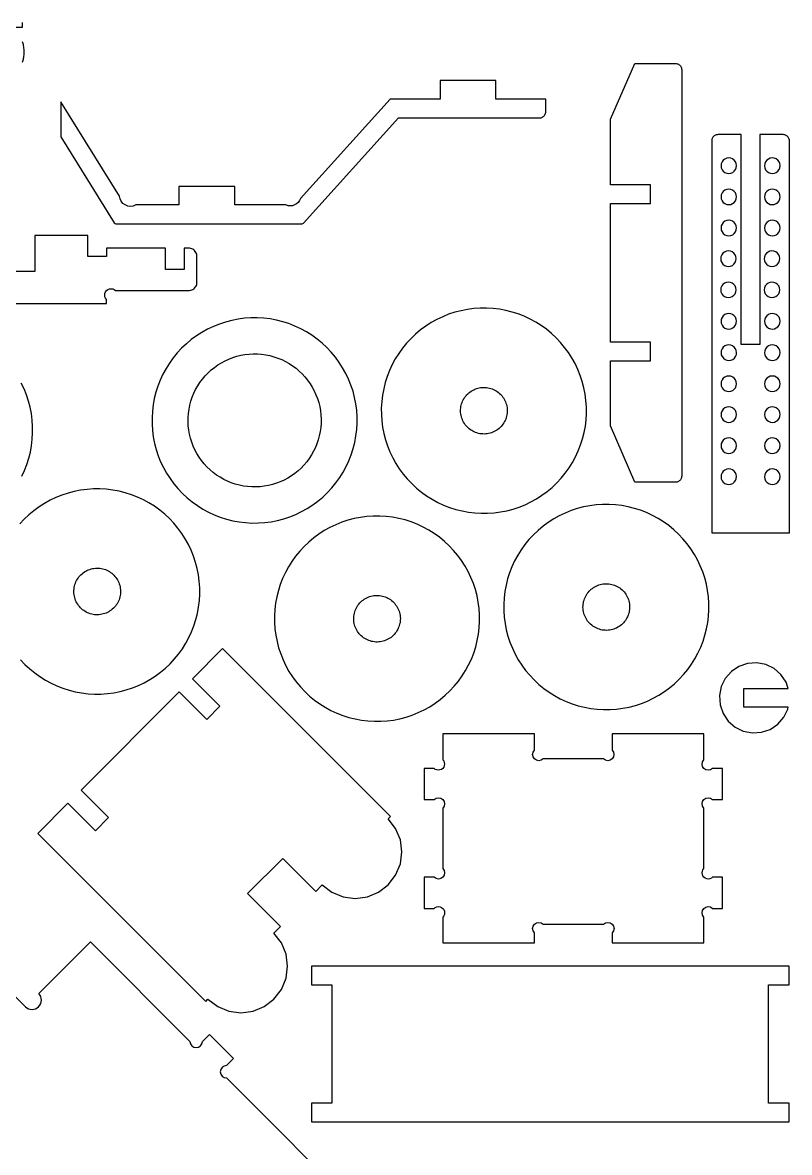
# Model space of a CAD drawing. Extents: x 7 to 398, y 6 to 396.
# Drawn here: x 267.2 to 397.7, y 198.5 to 390.7 of the extents above; entities that cross this region are included whole.
import ezdxf

# ---------------------------------------------------------------- set-up
doc = ezdxf.new("R2010")
doc.units = 0
doc.header["$MEASUREMENT"] = 0
for name, color, linetype in [('EXT', 1, 'CONTINUOUS'), ('IMPORT_-_LOGO_PADRAO', 62, 'CONTINUOUS'), ('INT', 150, 'CONTINUOUS')]:
    doc.layers.add(name, color=color, linetype=linetype)

msp = doc.modelspace()

# ---------------------------------------------------------------- linework, layer by layer
at = {"layer": 'EXT'}
for points in [[(371.37, 383.77), (378.3, 383.77), (378.44, 383.76), (378.57, 383.74), (378.71, 383.69), (378.83, 383.63), (378.95, 383.55), (379.05, 383.46), (379.14, 383.36), (379.22, 383.24), (379.28, 383.12), (379.32, 382.99), (379.35, 382.85), (379.36, 382.71), (379.36, 313.6), (379.35, 313.46), (379.32, 313.32), (379.28, 313.19), (379.22, 313.07), (379.14, 312.95), (379.05, 312.85), (378.95, 312.76), (378.83, 312.68), (378.71, 312.62), (378.57, 312.57), (378.44, 312.55), (378.3, 312.54), (371.37, 312.54), (367.26, 322.13), (367.26, 333.17), (374.07, 333.17), (374.07, 336.35), (367.26, 336.35), (367.26, 359.96), (374.07, 359.96), (374.07, 363.14), (367.26, 363.14), (367.26, 374.31)], [(385.11, 371.59), (384.99, 371.53), (384.87, 371.45), (384.77, 371.36), (384.68, 371.25), (384.6, 371.14), (384.54, 371.01), (384.5, 370.88), (384.47, 370.75), (384.46, 370.61), (384.46, 303.94), (397.69, 303.94), (397.69, 370.61), (397.68, 370.75), (397.65, 370.88), (397.61, 371.01), (397.55, 371.14), (397.47, 371.25), (397.38, 371.36), (397.27, 371.45), (397.16, 371.53), (397.03, 371.59), (396.9, 371.63), (396.77, 371.66), (396.63, 371.67), (392.66, 371.67), (392.66, 335.95), (389.49, 335.95), (389.49, 371.67), (385.52, 371.67), (385.38, 371.66), (385.24, 371.63)], [(347.43, 307.33), (348.51, 307.47), (349.59, 307.68), (350.65, 307.96), (351.69, 308.3), (352.71, 308.71), (353.7, 309.18), (354.66, 309.72), (355.58, 310.31), (356.47, 310.96), (357.31, 311.66), (358.1, 312.42), (358.85, 313.22), (359.55, 314.07), (360.19, 314.96), (360.77, 315.89), (361.29, 316.85), (361.76, 317.85), (362.15, 318.87), (362.49, 319.91), (362.76, 320.98), (362.96, 322.06), (363.09, 323.15), (363.15, 324.24), (363.15, 325.34), (363.07, 326.43), (362.93, 327.52), (362.72, 328.6), (362.44, 329.66), (362.09, 330.7), (361.69, 331.72), (361.21, 332.71), (360.68, 333.67), (360.09, 334.59), (359.44, 335.47), (358.74, 336.31), (357.98, 337.11), (357.18, 337.86), (356.33, 338.55), (355.44, 339.19), (354.51, 339.78), (353.55, 340.3), (352.55, 340.76), (351.53, 341.16), (350.48, 341.49), (349.42, 341.76), (348.34, 341.96), (347.25, 342.09), (346.16, 342.16), (345.06, 342.15), (343.97, 342.08), (342.88, 341.93), (341.8, 341.72), (340.74, 341.44), (339.7, 341.1), (338.68, 340.69), (337.69, 340.22), (336.73, 339.69), (335.81, 339.09), (334.93, 338.44), (334.08, 337.74), (333.29, 336.99), (332.54, 336.18), (331.85, 335.33), (331.21, 334.44), (330.62, 333.51), (330.1, 332.55), (329.64, 331.56), (329.24, 330.53), (328.9, 329.49), (328.64, 328.43), (328.44, 327.35), (328.3, 326.26), (328.24, 325.16), (328.25, 324.07), (328.32, 322.97), (328.46, 321.88), (328.67, 320.81), (328.95, 319.75), (329.3, 318.7), (329.71, 317.69), (330.18, 316.7), (330.71, 315.74), (331.3, 314.82), (331.95, 313.93), (332.66, 313.09), (333.41, 312.29), (334.21, 311.55), (335.06, 310.85), (335.95, 310.21), (336.88, 309.63), (337.85, 309.1), (338.84, 308.64), (339.86, 308.24), (340.91, 307.91), (341.97, 307.64), (343.05, 307.44), (344.14, 307.31), (345.23, 307.25), (346.33, 307.25)], [(306.21, 305.59), (307.31, 305.6), (308.4, 305.67), (309.49, 305.82), (310.57, 306.03), (311.63, 306.31), (312.67, 306.65), (313.69, 307.06), (314.68, 307.53), (315.64, 308.06), (316.56, 308.66), (317.44, 309.31), (318.29, 310.01), (319.08, 310.76), (319.83, 311.57), (320.52, 312.42), (321.16, 313.31), (321.75, 314.24), (322.27, 315.2), (322.73, 316.19), (323.13, 317.22), (323.47, 318.26), (323.73, 319.32), (323.93, 320.4), (324.06, 321.49), (324.13, 322.59), (324.12, 323.68), (324.05, 324.78), (323.91, 325.87), (323.69, 326.94), (323.42, 328), (323.07, 329.05), (322.66, 330.06), (322.19, 331.05), (321.66, 332.01), (321.07, 332.93), (320.42, 333.82), (319.71, 334.66), (318.96, 335.46), (318.15, 336.2), (317.31, 336.9), (316.42, 337.54), (315.49, 338.12), (314.52, 338.65), (313.53, 339.11), (312.51, 339.51), (311.46, 339.84), (310.4, 340.11), (309.32, 340.31), (308.23, 340.44), (307.13, 340.5), (306.04, 340.5), (304.94, 340.42), (303.86, 340.28), (302.78, 340.07), (301.72, 339.79), (300.68, 339.45), (299.66, 339.04), (298.67, 338.57), (297.71, 338.03), (296.79, 337.44), (295.9, 336.79), (295.06, 336.09), (294.26, 335.33), (293.52, 334.53), (292.82, 333.68), (292.18, 332.79), (291.6, 331.86), (291.08, 330.9), (290.61, 329.9), (290.22, 328.88), (289.88, 327.84), (289.61, 326.77), (289.41, 325.69), (289.28, 324.6), (289.22, 323.51), (289.22, 322.41), (289.3, 321.32), (289.44, 320.23), (289.65, 319.15), (289.93, 318.09), (290.27, 317.05), (290.68, 316.03), (291.16, 315.04), (291.69, 314.08), (292.28, 313.16), (292.93, 312.28), (293.63, 311.44), (294.39, 310.64), (295.19, 309.89), (296.04, 309.2), (296.93, 308.56), (297.86, 307.97), (298.82, 307.45), (299.82, 306.99), (300.84, 306.59), (301.89, 306.26), (302.95, 305.99), (304.03, 305.79), (305.12, 305.66)], [(306.19, 311.74), (305.48, 311.79), (304.77, 311.89), (304.08, 312.03), (303.39, 312.21), (302.71, 312.44), (302.06, 312.71), (301.42, 313.02), (300.8, 313.37), (300.2, 313.76), (299.63, 314.18), (299.09, 314.64), (298.57, 315.14), (298.09, 315.66), (297.65, 316.21), (297.23, 316.79), (296.86, 317.4), (296.53, 318.03), (296.23, 318.67), (295.98, 319.34), (295.76, 320.02), (295.59, 320.71), (295.47, 321.41), (295.39, 322.11), (295.35, 322.82), (295.36, 323.54), (295.41, 324.24), (295.51, 324.95), (295.65, 325.65), (295.84, 326.33), (296.06, 327.01), (296.33, 327.67), (296.64, 328.31), (296.99, 328.92), (297.38, 329.52), (297.81, 330.09), (298.27, 330.63), (298.76, 331.15), (299.28, 331.63), (299.84, 332.08), (300.42, 332.49), (301.02, 332.86), (301.65, 333.2), (302.3, 333.49), (302.96, 333.75), (303.64, 333.96), (304.33, 334.13), (305.03, 334.25), (305.74, 334.33), (306.45, 334.37), (307.16, 334.36), (307.87, 334.31), (308.57, 334.21), (309.27, 334.07), (309.96, 333.88), (310.63, 333.66), (311.29, 333.39), (311.93, 333.08), (312.55, 332.73), (313.15, 332.34), (313.72, 331.91), (314.26, 331.45), (314.77, 330.96), (315.25, 330.44), (315.7, 329.88), (316.11, 329.3), (316.49, 328.7), (316.82, 328.07), (317.12, 327.42), (317.37, 326.76), (317.58, 326.08), (317.75, 325.39), (317.88, 324.69), (317.96, 323.98), (317.99, 323.27), (317.99, 322.56), (317.93, 321.85), (317.84, 321.15), (317.69, 320.45), (317.51, 319.76), (317.28, 319.09), (317.01, 318.43), (316.7, 317.79), (316.35, 317.17), (315.96, 316.58), (315.54, 316), (315.08, 315.46), (314.59, 314.95), (314.06, 314.47), (313.51, 314.02), (312.93, 313.61), (312.32, 313.24), (311.7, 312.9), (311.05, 312.6), (310.39, 312.35), (309.71, 312.14), (309.02, 311.97), (308.31, 311.84), (307.61, 311.76), (306.9, 311.73)], [(346.5, 320.81), (346.25, 320.77), (346, 320.75), (345.75, 320.73), (345.5, 320.74), (345.25, 320.76), (345.01, 320.79), (344.76, 320.84), (344.52, 320.91), (344.29, 320.99), (344.06, 321.09), (343.83, 321.2), (343.62, 321.32), (343.41, 321.46), (343.21, 321.61), (343.02, 321.77), (342.84, 321.94), (342.67, 322.13), (342.52, 322.32), (342.38, 322.53), (342.25, 322.74), (342.13, 322.96), (342.03, 323.19), (341.94, 323.42), (341.87, 323.66), (341.81, 323.9), (341.77, 324.15), (341.74, 324.4), (341.73, 324.65), (341.73, 324.89), (341.75, 325.14), (341.79, 325.39), (341.84, 325.63), (341.9, 325.87), (341.99, 326.11), (342.08, 326.34), (342.19, 326.56), (342.32, 326.78), (342.45, 326.99), (342.6, 327.19), (342.76, 327.38), (342.94, 327.56), (343.12, 327.72), (343.32, 327.88), (343.52, 328.02), (343.73, 328.15), (343.96, 328.27), (344.18, 328.37), (344.42, 328.46), (344.65, 328.53), (344.9, 328.59), (345.14, 328.63), (345.39, 328.66), (345.64, 328.67), (345.89, 328.67), (346.14, 328.65), (346.38, 328.61), (346.63, 328.56), (346.87, 328.49), (347.1, 328.41), (347.33, 328.32), (347.56, 328.21), (347.77, 328.08), (347.98, 327.95), (348.18, 327.8), (348.37, 327.63), (348.55, 327.46), (348.72, 327.27), (348.87, 327.08), (349.02, 326.88), (349.15, 326.66), (349.26, 326.44), (349.36, 326.22), (349.45, 325.98), (349.53, 325.74), (349.58, 325.5), (349.63, 325.26), (349.65, 325.01), (349.66, 324.76), (349.66, 324.51), (349.64, 324.26), (349.6, 324.01), (349.55, 323.77), (349.49, 323.53), (349.41, 323.29), (349.31, 323.06), (349.2, 322.84), (349.08, 322.62), (348.94, 322.42), (348.79, 322.22), (348.63, 322.03), (348.45, 321.85), (348.27, 321.68), (348.07, 321.52), (347.87, 321.38), (347.66, 321.25), (347.44, 321.14), (347.21, 321.03), (346.98, 320.95), (346.74, 320.87)], [(366.07, 273.85), (367.17, 273.85), (368.26, 273.93), (369.35, 274.07), (370.42, 274.28), (371.49, 274.56), (372.53, 274.9), (373.54, 275.31), (374.53, 275.78), (375.49, 276.32), (376.42, 276.91), (377.3, 277.56), (378.14, 278.26), (378.94, 279.02), (379.69, 279.82), (380.38, 280.67), (381.02, 281.56), (381.6, 282.49), (382.13, 283.45), (382.59, 284.45), (382.99, 285.47), (383.32, 286.51), (383.59, 287.58), (383.79, 288.66), (383.92, 289.74), (383.98, 290.84), (383.98, 291.94), (383.91, 293.03), (383.76, 294.12), (383.55, 295.2), (383.27, 296.26), (382.93, 297.3), (382.52, 298.32), (382.05, 299.31), (381.51, 300.26), (380.92, 301.19), (380.27, 302.07), (379.57, 302.91), (378.81, 303.71), (378.01, 304.46), (377.16, 305.15), (376.27, 305.79), (375.34, 306.37), (374.38, 306.9), (373.38, 307.36), (372.36, 307.76), (371.32, 308.09), (370.25, 308.36), (369.18, 308.56), (368.09, 308.69), (366.99, 308.76), (365.89, 308.75), (364.8, 308.68), (363.71, 308.53), (362.64, 308.32), (361.57, 308.04), (360.53, 307.7), (359.52, 307.29), (358.53, 306.82), (357.57, 306.29), (356.64, 305.69), (355.76, 305.04), (354.92, 304.34), (354.12, 303.59), (353.37, 302.78), (352.68, 301.93), (352.04, 301.04), (351.46, 300.11), (350.93, 299.15), (350.47, 298.16), (350.07, 297.13), (349.74, 296.09), (349.47, 295.02), (349.27, 293.95), (349.14, 292.86), (349.08, 291.76), (349.08, 290.67), (349.16, 289.57), (349.3, 288.48), (349.51, 287.41), (349.79, 286.35), (350.13, 285.3), (350.54, 284.29), (351.01, 283.3), (351.55, 282.34), (352.14, 281.41), (352.79, 280.53), (353.49, 279.69), (354.25, 278.89), (355.05, 278.15), (355.9, 277.45), (356.79, 276.81), (357.72, 276.23), (358.68, 275.7), (359.68, 275.24), (360.7, 274.84), (361.74, 274.51), (362.81, 274.24), (363.88, 274.04), (364.97, 273.91)], [(328.14, 271.87), (329.24, 271.94), (330.33, 272.08), (331.4, 272.3), (332.46, 272.57), (333.5, 272.92), (334.52, 273.33), (335.51, 273.8), (336.47, 274.33), (337.39, 274.92), (338.28, 275.57), (339.12, 276.28), (339.92, 277.03), (340.66, 277.84), (341.36, 278.68), (342, 279.57), (342.58, 280.5), (343.1, 281.47), (343.57, 282.46), (343.97, 283.48), (344.3, 284.53), (344.57, 285.59), (344.77, 286.67), (344.9, 287.76), (344.96, 288.86), (344.96, 289.95), (344.88, 291.05), (344.74, 292.13), (344.53, 293.21), (344.25, 294.27), (343.91, 295.31), (343.5, 296.33), (343.03, 297.32), (342.49, 298.28), (341.9, 299.2), (341.25, 300.09), (340.55, 300.93), (339.79, 301.73), (338.99, 302.47), (338.14, 303.17), (337.25, 303.81), (336.32, 304.39), (335.36, 304.91), (334.36, 305.38), (333.34, 305.77), (332.29, 306.11), (331.23, 306.38), (330.15, 306.58), (329.06, 306.71), (327.97, 306.77), (326.87, 306.77), (325.78, 306.69), (324.69, 306.55), (323.61, 306.34), (322.55, 306.06), (321.51, 305.72), (320.49, 305.31), (319.5, 304.83), (318.54, 304.3), (317.62, 303.71), (316.74, 303.06), (315.89, 302.36), (315.1, 301.6), (314.35, 300.8), (313.66, 299.95), (313.02, 299.06), (312.43, 298.13), (311.91, 297.17), (311.45, 296.17), (311.05, 295.15), (310.72, 294.1), (310.45, 293.04), (310.25, 291.96), (310.12, 290.87), (310.05, 289.78), (310.06, 288.68), (310.13, 287.59), (310.28, 286.5), (310.49, 285.42), (310.76, 284.36), (311.11, 283.32), (311.52, 282.3), (311.99, 281.31), (312.52, 280.35), (313.12, 279.43), (313.76, 278.55), (314.47, 277.7), (315.22, 276.91), (316.03, 276.16), (316.87, 275.47), (317.77, 274.83), (318.69, 274.24), (319.66, 273.72), (320.65, 273.26), (321.68, 272.86), (322.72, 272.53), (323.78, 272.26), (324.86, 272.06), (325.95, 271.93), (327.05, 271.86)], [(280.69, 290.06), (280.44, 290.02), (280.19, 289.99), (279.94, 289.98), (279.69, 289.98), (279.45, 290), (279.2, 290.04), (278.95, 290.09), (278.71, 290.16), (278.48, 290.24), (278.25, 290.33), (278.02, 290.44), (277.81, 290.57), (277.6, 290.7), (277.4, 290.85), (277.21, 291.02), (277.03, 291.19), (276.87, 291.37), (276.71, 291.57), (276.57, 291.77), (276.44, 291.99), (276.32, 292.21), (276.22, 292.43), (276.13, 292.67), (276.06, 292.91), (276, 293.15), (275.96, 293.39), (275.93, 293.64), (275.92, 293.89), (275.92, 294.14), (275.94, 294.39), (275.98, 294.63), (276.03, 294.88), (276.1, 295.12), (276.18, 295.35), (276.27, 295.58), (276.38, 295.81), (276.51, 296.03), (276.64, 296.23), (276.79, 296.43), (276.96, 296.62), (277.13, 296.8), (277.31, 296.97), (277.51, 297.12), (277.71, 297.27), (277.93, 297.4), (278.15, 297.51), (278.37, 297.62), (278.61, 297.7), (278.85, 297.78), (279.09, 297.83), (279.33, 297.88), (279.58, 297.9), (279.83, 297.91), (280.08, 297.91), (280.33, 297.89), (280.57, 297.85), (280.82, 297.8), (281.06, 297.74), (281.29, 297.66), (281.52, 297.56), (281.75, 297.45), (281.97, 297.33), (282.17, 297.19), (282.37, 297.04), (282.56, 296.88), (282.74, 296.7), (282.91, 296.52), (283.06, 296.32), (283.21, 296.12), (283.34, 295.91), (283.45, 295.69), (283.56, 295.46), (283.64, 295.23), (283.72, 294.99), (283.77, 294.75), (283.82, 294.5), (283.84, 294.25), (283.85, 294), (283.85, 293.75), (283.83, 293.51), (283.79, 293.26), (283.74, 293.01), (283.68, 292.77), (283.6, 292.54), (283.5, 292.31), (283.39, 292.08), (283.27, 291.87), (283.13, 291.66), (282.98, 291.46), (282.82, 291.27), (282.64, 291.09), (282.46, 290.93), (282.26, 290.77), (282.06, 290.63), (281.85, 290.5), (281.63, 290.38), (281.4, 290.28), (281.17, 290.19), (280.93, 290.12)], [(366.09, 287.36), (365.84, 287.39), (365.6, 287.44), (365.36, 287.51), (365.12, 287.59), (364.89, 287.69), (364.67, 287.8), (364.45, 287.92), (364.24, 288.06), (364.04, 288.21), (363.86, 288.37), (363.68, 288.54), (363.51, 288.73), (363.35, 288.92), (363.21, 289.13), (363.08, 289.34), (362.96, 289.56), (362.86, 289.79), (362.77, 290.02), (362.7, 290.26), (362.64, 290.5), (362.6, 290.75), (362.57, 291), (362.56, 291.24), (362.57, 291.49), (362.59, 291.74), (362.62, 291.99), (362.67, 292.23), (362.74, 292.47), (362.82, 292.71), (362.92, 292.94), (363.03, 293.16), (363.15, 293.38), (363.29, 293.59), (363.44, 293.79), (363.6, 293.98), (363.77, 294.15), (363.96, 294.32), (364.15, 294.48), (364.36, 294.62), (364.57, 294.75), (364.79, 294.87), (365.02, 294.97), (365.25, 295.06), (365.49, 295.13), (365.73, 295.19), (365.98, 295.23), (366.22, 295.26), (366.47, 295.27), (366.72, 295.26), (366.97, 295.24), (367.22, 295.21), (367.46, 295.16), (367.7, 295.09), (367.94, 295.01), (368.17, 294.92), (368.39, 294.81), (368.61, 294.68), (368.82, 294.54), (369.02, 294.39), (369.21, 294.23), (369.38, 294.06), (369.55, 293.87), (369.71, 293.68), (369.85, 293.48), (369.98, 293.26), (370.1, 293.04), (370.2, 292.81), (370.29, 292.58), (370.36, 292.34), (370.42, 292.1), (370.46, 291.85), (370.49, 291.61), (370.5, 291.36), (370.49, 291.11), (370.47, 290.86), (370.44, 290.61), (370.39, 290.37), (370.32, 290.13), (370.24, 289.89), (370.14, 289.66), (370.03, 289.44), (369.91, 289.22), (369.77, 289.01), (369.62, 288.82), (369.46, 288.63), (369.29, 288.45), (369.1, 288.28), (368.91, 288.12), (368.7, 287.98), (368.49, 287.85), (368.27, 287.73), (368.04, 287.63), (367.81, 287.54), (367.57, 287.47), (367.33, 287.41), (367.08, 287.37), (366.84, 287.34), (366.59, 287.33), (366.34, 287.34)], [(328.31, 285.43), (328.06, 285.39), (327.81, 285.36), (327.56, 285.35), (327.31, 285.35), (327.07, 285.37), (326.82, 285.41), (326.58, 285.46), (326.34, 285.53), (326.1, 285.61), (325.87, 285.7), (325.65, 285.81), (325.43, 285.94), (325.22, 286.07), (325.02, 286.22), (324.83, 286.39), (324.65, 286.56), (324.49, 286.74), (324.33, 286.94), (324.19, 287.14), (324.06, 287.36), (323.94, 287.58), (323.84, 287.8), (323.75, 288.04), (323.68, 288.28), (323.62, 288.52), (323.58, 288.76), (323.55, 289.01), (323.54, 289.26), (323.54, 289.51), (323.56, 289.76), (323.6, 290), (323.65, 290.25), (323.72, 290.49), (323.8, 290.72), (323.89, 290.96), (324, 291.18), (324.13, 291.4), (324.26, 291.6), (324.41, 291.8), (324.58, 291.99), (324.75, 292.17), (324.93, 292.34), (325.13, 292.49), (325.33, 292.64), (325.55, 292.77), (325.77, 292.88), (325.99, 292.99), (326.23, 293.07), (326.47, 293.15), (326.71, 293.2), (326.95, 293.25), (327.2, 293.27), (327.45, 293.28), (327.7, 293.28), (327.95, 293.26), (328.2, 293.23), (328.44, 293.17), (328.68, 293.11), (328.92, 293.03), (329.15, 292.93), (329.37, 292.82), (329.59, 292.7), (329.79, 292.56), (329.99, 292.41), (330.18, 292.25), (330.36, 292.07), (330.53, 291.89), (330.68, 291.69), (330.83, 291.49), (330.96, 291.28), (331.07, 291.06), (331.18, 290.83), (331.26, 290.6), (331.34, 290.36), (331.39, 290.12), (331.44, 289.87), (331.46, 289.62), (331.48, 289.37), (331.47, 289.12), (331.45, 288.88), (331.42, 288.63), (331.36, 288.38), (331.3, 288.14), (331.22, 287.91), (331.12, 287.68), (331.01, 287.45), (330.89, 287.24), (330.75, 287.03), (330.6, 286.83), (330.44, 286.64), (330.26, 286.46), (330.08, 286.3), (329.89, 286.14), (329.68, 286), (329.47, 285.87), (329.25, 285.75), (329.02, 285.65), (328.79, 285.56), (328.55, 285.49)], [(301.22, 284.22), (296.09, 279.1), (300.77, 274.43), (298.53, 272.18), (293.85, 276.86), (277.15, 260.16), (281.83, 255.49), (279.58, 253.24), (274.91, 257.92), (269.79, 252.8), (298.37, 224.22), (298.74, 224.59), (300.39, 223.33), (302.3, 222.54), (304.35, 222.27), (306.41, 222.54), (308.32, 223.33), (309.97, 224.59), (311.23, 226.23), (312.02, 228.15), (312.29, 230.2), (312.02, 232.26), (311.23, 234.17), (309.97, 235.81), (311.09, 236.94), (305.48, 242.55), (311.46, 248.54), (317.08, 242.92), (318.2, 244.05), (319.84, 242.78), (321.76, 241.99), (323.81, 241.72), (325.86, 241.99), (327.78, 242.78), (329.42, 244.05), (330.68, 245.69), (331.48, 247.6), (331.75, 249.66), (331.48, 251.71), (330.68, 253.63), (329.42, 255.27), (329.8, 255.64)], [(387.27, 271.9), (388.44, 270.87), (389.84, 270.19), (391.38, 269.88), (392.93, 269.99), (394.41, 270.49), (395.71, 271.36), (396.73, 272.54), (397.42, 273.94), (397.49, 274.27), (389.91, 274.27), (389.91, 277.44), (397.48, 277.44), (397.11, 278.51), (396.24, 279.8), (395.07, 280.83), (393.67, 281.52), (392.14, 281.82), (390.58, 281.71), (389.1, 281.21), (387.81, 280.34), (386.78, 279.16), (386.09, 277.76), (385.79, 276.23), (385.89, 274.67), (386.4, 273.2)], [(316.34, 203.74), (397.64, 203.74), (397.64, 206.91), (394.14, 206.91), (394.14, 227.02), (397.64, 227.02), (397.64, 230.19), (316.34, 230.19), (316.34, 227.02), (319.84, 227.02), (319.84, 206.91), (316.34, 206.91)]]:
    msp.add_lwpolyline(points, close=True, dxfattribs=at)
for points in [[(282.8, 356.68, 0.258593), (283.08, 356.52), (314.75, 356.52, 0.211979), (315, 356.63), (331.17, 374.51), (355.16, 374.51), (355.3, 374.52), (355.43, 374.55), (355.56, 374.59), (355.69, 374.65), (355.8, 374.73), (355.91, 374.82), (356, 374.93), (356.08, 375.04), (356.14, 375.16), (356.18, 375.3), (356.21, 375.43), (356.22, 375.57), (356.22, 377.69), (347.75, 377.69), (347.75, 380.86), (338.23, 380.86), (338.23, 377.69), (329.76, 377.69), (314.5, 360.81, -0.443906), (311.99, 359.7), (303.31, 359.7), (303.31, 362.87), (293.78, 362.87), (293.78, 359.7), (286.45, 359.7, -0.554248), (283.7, 361.22), (273.68, 377.26), (273.68, 371.27)], [(338.69, 269.72), (338.69, 265.33, -1), (337.21, 263.85), (335.52, 263.85), (335.52, 258.55), (337.21, 258.55, -1), (338.69, 257.07), (338.69, 246.81, -1), (337.21, 245.33), (335.52, 245.33), (335.52, 240.04), (337.21, 240.04, -1), (338.69, 238.55), (338.69, 234.16), (354.3, 234.16), (354.3, 235.85, -1), (355.78, 237.34), (366.04, 237.34, -1), (367.53, 235.85), (367.53, 234.16), (383.14, 234.16), (383.14, 238.55, -1), (384.62, 240.04), (386.31, 240.04), (386.31, 245.33), (384.62, 245.33, -1), (383.14, 246.81), (383.14, 257.07, -1), (384.62, 258.55), (386.31, 258.55), (386.31, 263.85), (384.62, 263.85, -1), (383.14, 265.33), (383.14, 269.72), (367.53, 269.72), (367.53, 266.95, -1), (366.04, 265.47), (355.78, 265.47, -1), (354.3, 266.95), (354.3, 269.72)]]:
    msp.add_lwpolyline(points, format="xyb", close=True, dxfattribs=at)
for points in [[(227.23, 342.96), (281.48, 342.96), (281.48, 343.6), (281.31, 343.82), (281.2, 344.08), (281.16, 344.36), (281.2, 344.65), (281.31, 344.91), (281.48, 345.13), (281.7, 345.3), (281.96, 345.41), (282.24, 345.45), (282.53, 345.41), (282.79, 345.3), (283.01, 345.13), (295.62, 345.14), (295.8, 345.18), (295.98, 345.24), (296.15, 345.33), (296.31, 345.43), (296.45, 345.56), (296.58, 345.7), (296.68, 345.85), (296.76, 346.02), (296.83, 346.2), (296.86, 346.39), (296.87, 346.58), (296.87, 350.92), (296.86, 351.11), (296.83, 351.29), (296.76, 351.47), (296.68, 351.64), (296.58, 351.8), (296.45, 351.94), (296.31, 352.06), (296.15, 352.17), (295.98, 352.25), (295.8, 352.31), (295.62, 352.35), (295.43, 352.36), (294.71, 352.36), (294.71, 348.75), (291.53, 348.75), (291.53, 352.36), (281.48, 352.36), (281.48, 350.92), (278.3, 350.92), (278.3, 354.53), (269.29, 354.53), (269.29, 348.39), (266.12, 348.39)], [(267.04, 313.55), (267.51, 314.54), (267.9, 315.56), (268.24, 316.61), (268.51, 317.67), (268.71, 318.75), (268.84, 319.84), (268.9, 320.93), (268.9, 322.03), (268.82, 323.12), (268.68, 324.21), (268.47, 325.29), (268.19, 326.35), (267.85, 327.39), (267.44, 328.41), (266.96, 329.4)], [(266.85, 282.33), (267.6, 281.54), (268.41, 280.79), (269.25, 280.1), (270.14, 279.46), (271.07, 278.87), (272.04, 278.35), (273.03, 277.89), (274.05, 277.49), (275.1, 277.15), (276.16, 276.89), (277.24, 276.69), (278.33, 276.56), (279.43, 276.49), (280.52, 276.5), (281.62, 276.57), (282.7, 276.71), (283.78, 276.93), (284.84, 277.2), (285.88, 277.55), (286.9, 277.96), (287.89, 278.43), (288.85, 278.96), (289.77, 279.55), (290.66, 280.2), (291.5, 280.91), (292.3, 281.66), (293.04, 282.47), (293.74, 283.31), (294.38, 284.2), (294.96, 285.13), (295.48, 286.1), (295.95, 287.09), (296.34, 288.11), (296.68, 289.16), (296.95, 290.22), (297.15, 291.3), (297.28, 292.39), (297.34, 293.49), (297.34, 294.58), (297.26, 295.68), (297.12, 296.76), (296.91, 297.84), (296.63, 298.9), (296.29, 299.94), (295.88, 300.96), (295.4, 301.95), (294.87, 302.91), (294.28, 303.83), (293.63, 304.72), (292.93, 305.56), (292.17, 306.36), (291.37, 307.1), (290.52, 307.8), (289.63, 308.44), (288.7, 309.02), (287.74, 309.54), (286.74, 310.01), (285.72, 310.4), (284.67, 310.74), (283.61, 311.01), (282.53, 311.21), (281.44, 311.34), (280.35, 311.4), (279.25, 311.4), (278.16, 311.32), (277.07, 311.18), (275.99, 310.97), (274.93, 310.69), (273.89, 310.35), (272.87, 309.94), (271.88, 309.46), (270.92, 308.93), (270, 308.34), (269.12, 307.69), (268.27, 306.99), (267.48, 306.23), (266.73, 305.43)]]:
    msp.add_lwpolyline(points, dxfattribs=at)
msp.add_lwpolyline([(265.44, 225.55), (267.68, 223.31, 1), (269.93, 225.55), (278.73, 234.35), (295.68, 217.39, 1), (297.78, 217.39), (298.98, 218.59), (303.08, 214.49), (301.89, 213.29, 1), (301.89, 211.19), (325.12, 187.96), (320, 182.84), (312.52, 190.32), (310.27, 188.07), (317.76, 180.59), (301.06, 163.89), (293.58, 171.38), (291.33, 169.13), (298.81, 161.65), (293.69, 156.53), (270.46, 179.76, 1), (268.36, 179.76), (267.16, 178.57)], format="xyb", dxfattribs=at)
at = {"layer": 'IMPORT_-_LOGO_PADRAO'}
for points in [[(265.71, 389.93), (267.19, 389.93), (267.19, 390.37), (267.19, 390.55), (267.18, 390.73)], [(267.16, 384.01), (267.23, 384.16), (267.28, 384.32), (267.33, 384.49), (267.37, 384.66), (267.4, 384.84), (267.43, 385.03), (267.45, 385.23), (267.46, 385.44), (267.46, 385.66), (267.46, 385.92), (267.45, 386.16), (267.43, 386.39), (267.41, 386.61), (267.37, 386.81), (267.33, 386.99), (267.29, 387.16), (267.23, 387.31), (267.17, 387.46)]]:
    msp.add_lwpolyline(points, dxfattribs=at)
at = {"layer": 'INT'}
for points in [[(386.7, 367.52), (386.43, 367.3), (386.22, 367.03), (386.09, 366.71), (386.05, 366.36), (386.1, 366.02), (386.23, 365.7), (386.44, 365.43), (386.72, 365.22), (387.04, 365.1), (387.38, 365.05), (387.72, 365.1), (388.04, 365.24), (388.31, 365.45), (388.52, 365.72), (388.65, 366.04), (388.69, 366.39), (388.64, 366.73), (388.51, 367.05), (388.3, 367.32), (388.02, 367.53), (387.7, 367.66), (387.36, 367.7), (387.02, 367.65)], [(394.11, 367.52), (393.83, 367.3), (393.63, 367.03), (393.5, 366.71), (393.45, 366.36), (393.5, 366.02), (393.64, 365.7), (393.85, 365.43), (394.13, 365.22), (394.45, 365.1), (394.79, 365.05), (395.13, 365.1), (395.45, 365.24), (395.72, 365.45), (395.93, 365.72), (396.06, 366.04), (396.1, 366.39), (396.05, 366.73), (395.92, 367.05), (395.71, 367.32), (395.43, 367.53), (395.11, 367.66), (394.77, 367.7), (394.42, 367.65)], [(386.71, 362.23), (386.43, 362.02), (386.22, 361.75), (386.09, 361.43), (386.05, 361.08), (386.09, 360.74), (386.22, 360.42), (386.43, 360.15), (386.71, 359.94), (387.03, 359.81), (387.37, 359.76), (387.71, 359.81), (388.03, 359.94), (388.31, 360.15), (388.52, 360.42), (388.65, 360.74), (388.69, 361.08), (388.65, 361.43), (388.52, 361.75), (388.31, 362.02), (388.03, 362.23), (387.71, 362.36), (387.37, 362.41), (387.03, 362.36)], [(394.12, 362.23), (393.84, 362.02), (393.63, 361.75), (393.5, 361.43), (393.45, 361.08), (393.5, 360.74), (393.63, 360.42), (393.84, 360.15), (394.12, 359.94), (394.44, 359.81), (394.78, 359.76), (395.12, 359.81), (395.44, 359.94), (395.71, 360.15), (395.92, 360.42), (396.06, 360.74), (396.1, 361.08), (396.06, 361.43), (395.92, 361.75), (395.71, 362.02), (395.44, 362.23), (395.12, 362.36), (394.78, 362.41), (394.44, 362.36)], [(386.7, 356.93), (386.43, 356.72), (386.22, 356.45), (386.09, 356.13), (386.05, 355.78), (386.1, 355.44), (386.23, 355.12), (386.44, 354.85), (386.72, 354.64), (387.04, 354.51), (387.38, 354.47), (387.72, 354.52), (388.04, 354.65), (388.31, 354.87), (388.52, 355.14), (388.65, 355.46), (388.69, 355.8), (388.64, 356.15), (388.51, 356.46), (388.3, 356.74), (388.02, 356.94), (387.7, 357.07), (387.36, 357.12), (387.02, 357.07)], [(394.11, 356.93), (393.83, 356.72), (393.63, 356.45), (393.5, 356.13), (393.45, 355.78), (393.5, 355.44), (393.64, 355.12), (393.85, 354.85), (394.13, 354.64), (394.45, 354.51), (394.79, 354.47), (395.13, 354.52), (395.45, 354.65), (395.72, 354.87), (395.93, 355.14), (396.06, 355.46), (396.1, 355.8), (396.05, 356.15), (395.92, 356.46), (395.71, 356.74), (395.43, 356.94), (395.11, 357.07), (394.77, 357.12), (394.42, 357.07)], [(386.64, 351.7), (386.37, 351.49), (386.16, 351.21), (386.03, 350.89), (385.99, 350.55), (386.03, 350.2), (386.17, 349.89), (386.38, 349.61), (386.66, 349.41), (386.98, 349.28), (387.32, 349.24), (387.66, 349.28), (387.98, 349.42), (388.25, 349.63), (388.46, 349.91), (388.59, 350.23), (388.63, 350.57), (388.58, 350.91), (388.45, 351.23), (388.24, 351.5), (387.96, 351.71), (387.64, 351.84), (387.3, 351.88), (386.96, 351.83)], [(394.05, 351.7), (393.77, 351.49), (393.57, 351.21), (393.44, 350.89), (393.39, 350.55), (393.44, 350.2), (393.58, 349.89), (393.79, 349.61), (394.06, 349.41), (394.38, 349.28), (394.73, 349.24), (395.07, 349.28), (395.39, 349.42), (395.66, 349.63), (395.87, 349.91), (396, 350.23), (396.04, 350.57), (395.99, 350.91), (395.86, 351.23), (395.64, 351.5), (395.37, 351.71), (395.05, 351.84), (394.71, 351.88), (394.36, 351.83)], [(386.65, 346.41), (386.37, 346.2), (386.16, 345.93), (386.03, 345.61), (385.99, 345.27), (386.03, 344.92), (386.16, 344.61), (386.37, 344.33), (386.65, 344.12), (386.97, 343.99), (387.31, 343.94), (387.65, 343.99), (387.97, 344.12), (388.24, 344.33), (388.45, 344.61), (388.59, 344.92), (388.63, 345.27), (388.59, 345.61), (388.45, 345.93), (388.24, 346.2), (387.97, 346.41), (387.65, 346.54), (387.31, 346.59), (386.97, 346.54)], [(394.05, 346.41), (393.78, 346.2), (393.57, 345.93), (393.44, 345.61), (393.39, 345.27), (393.44, 344.92), (393.57, 344.61), (393.78, 344.33), (394.05, 344.12), (394.37, 343.99), (394.72, 343.94), (395.06, 343.99), (395.38, 344.12), (395.65, 344.33), (395.86, 344.61), (395.99, 344.92), (396.04, 345.27), (395.99, 345.61), (395.86, 345.93), (395.65, 346.2), (395.38, 346.41), (395.06, 346.54), (394.72, 346.59), (394.37, 346.54)], [(386.7, 341.06), (386.43, 340.85), (386.22, 340.57), (386.09, 340.25), (386.05, 339.91), (386.1, 339.57), (386.23, 339.25), (386.44, 338.98), (386.72, 338.77), (387.04, 338.64), (387.38, 338.6), (387.72, 338.65), (388.04, 338.78), (388.31, 338.99), (388.52, 339.27), (388.65, 339.59), (388.69, 339.93), (388.64, 340.27), (388.51, 340.59), (388.3, 340.86), (388.02, 341.07), (387.7, 341.2), (387.36, 341.24), (387.02, 341.19)], [(394.11, 341.06), (393.83, 340.85), (393.63, 340.57), (393.5, 340.25), (393.45, 339.91), (393.5, 339.57), (393.64, 339.25), (393.85, 338.98), (394.13, 338.77), (394.45, 338.64), (394.79, 338.6), (395.13, 338.65), (395.45, 338.78), (395.72, 338.99), (395.93, 339.27), (396.06, 339.59), (396.1, 339.93), (396.05, 340.27), (395.92, 340.59), (395.71, 340.86), (395.43, 341.07), (395.11, 341.2), (394.77, 341.24), (394.42, 341.19)], [(386.71, 335.71), (386.43, 335.5), (386.23, 335.22), (386.1, 334.9), (386.05, 334.56), (386.1, 334.22), (386.24, 333.9), (386.45, 333.63), (386.73, 333.42), (387.05, 333.29), (387.39, 333.25), (387.73, 333.3), (388.05, 333.43), (388.32, 333.64), (388.53, 333.92), (388.66, 334.24), (388.7, 334.58), (388.65, 334.92), (388.52, 335.24), (388.3, 335.51), (388.03, 335.72), (387.71, 335.85), (387.37, 335.89), (387.02, 335.85)], [(394.11, 335.71), (393.84, 335.5), (393.63, 335.22), (393.5, 334.9), (393.46, 334.56), (393.51, 334.22), (393.64, 333.9), (393.86, 333.63), (394.13, 333.42), (394.45, 333.29), (394.8, 333.25), (395.14, 333.3), (395.46, 333.43), (395.73, 333.64), (395.94, 333.92), (396.06, 334.24), (396.11, 334.58), (396.06, 334.92), (395.92, 335.24), (395.71, 335.51), (395.44, 335.72), (395.12, 335.85), (394.77, 335.89), (394.43, 335.85)], [(386.72, 330.43), (386.44, 330.22), (386.23, 329.94), (386.1, 329.62), (386.05, 329.28), (386.1, 328.94), (386.23, 328.62), (386.44, 328.34), (386.72, 328.13), (387.03, 328), (387.38, 327.96), (387.72, 328), (388.04, 328.13), (388.31, 328.34), (388.52, 328.62), (388.65, 328.94), (388.7, 329.28), (388.65, 329.62), (388.52, 329.94), (388.31, 330.22), (388.04, 330.43), (387.72, 330.56), (387.38, 330.6), (387.03, 330.56)], [(394.12, 330.43), (393.85, 330.22), (393.64, 329.94), (393.51, 329.62), (393.46, 329.28), (393.51, 328.94), (393.64, 328.62), (393.85, 328.34), (394.12, 328.13), (394.44, 328), (394.78, 327.96), (395.13, 328), (395.45, 328.13), (395.72, 328.34), (395.93, 328.62), (396.06, 328.94), (396.11, 329.28), (396.06, 329.62), (395.93, 329.94), (395.72, 330.22), (395.45, 330.43), (395.13, 330.56), (394.78, 330.6), (394.44, 330.56)], [(386.7, 325.19), (386.43, 324.97), (386.22, 324.7), (386.09, 324.38), (386.05, 324.04), (386.1, 323.69), (386.23, 323.38), (386.44, 323.1), (386.72, 322.9), (387.04, 322.77), (387.38, 322.72), (387.72, 322.77), (388.04, 322.91), (388.31, 323.12), (388.52, 323.39), (388.65, 323.71), (388.69, 324.06), (388.64, 324.4), (388.51, 324.72), (388.3, 324.99), (388.02, 325.2), (387.7, 325.33), (387.36, 325.37), (387.02, 325.32)], [(394.11, 325.19), (393.83, 324.97), (393.63, 324.7), (393.5, 324.38), (393.45, 324.04), (393.5, 323.69), (393.64, 323.38), (393.85, 323.1), (394.13, 322.9), (394.45, 322.77), (394.79, 322.72), (395.13, 322.77), (395.45, 322.91), (395.72, 323.12), (395.93, 323.39), (396.06, 323.71), (396.1, 324.06), (396.05, 324.4), (395.92, 324.72), (395.71, 324.99), (395.43, 325.2), (395.11, 325.33), (394.77, 325.37), (394.42, 325.32)], [(386.71, 319.9), (386.43, 319.69), (386.22, 319.42), (386.09, 319.1), (386.05, 318.76), (386.09, 318.41), (386.22, 318.09), (386.43, 317.82), (386.71, 317.61), (387.03, 317.48), (387.37, 317.43), (387.71, 317.48), (388.03, 317.61), (388.31, 317.82), (388.52, 318.09), (388.65, 318.41), (388.69, 318.76), (388.65, 319.1), (388.52, 319.42), (388.31, 319.69), (388.03, 319.9), (387.71, 320.03), (387.37, 320.08), (387.03, 320.03)], [(394.12, 319.9), (393.84, 319.69), (393.63, 319.42), (393.5, 319.1), (393.45, 318.76), (393.5, 318.41), (393.63, 318.09), (393.84, 317.82), (394.12, 317.61), (394.44, 317.48), (394.78, 317.43), (395.12, 317.48), (395.44, 317.61), (395.71, 317.82), (395.92, 318.09), (396.06, 318.41), (396.1, 318.76), (396.06, 319.1), (395.92, 319.42), (395.71, 319.69), (395.44, 319.9), (395.12, 320.03), (394.78, 320.08), (394.44, 320.03)], [(386.7, 314.6), (386.43, 314.39), (386.22, 314.12), (386.09, 313.8), (386.05, 313.45), (386.1, 313.11), (386.23, 312.79), (386.44, 312.52), (386.72, 312.31), (387.04, 312.18), (387.38, 312.14), (387.72, 312.19), (388.04, 312.32), (388.31, 312.54), (388.52, 312.81), (388.65, 313.13), (388.69, 313.48), (388.64, 313.82), (388.51, 314.14), (388.3, 314.41), (388.02, 314.62), (387.7, 314.74), (387.36, 314.79), (387.02, 314.74)], [(394.11, 314.6), (393.83, 314.39), (393.63, 314.12), (393.5, 313.8), (393.45, 313.45), (393.5, 313.11), (393.64, 312.79), (393.85, 312.52), (394.13, 312.31), (394.45, 312.18), (394.79, 312.14), (395.13, 312.19), (395.45, 312.32), (395.72, 312.54), (395.93, 312.81), (396.06, 313.13), (396.1, 313.48), (396.05, 313.82), (395.92, 314.14), (395.71, 314.41), (395.43, 314.62), (395.11, 314.74), (394.77, 314.79), (394.42, 314.74)]]:
    msp.add_lwpolyline(points, close=True, dxfattribs=at)

doc.saveas('drawing.dxf')
